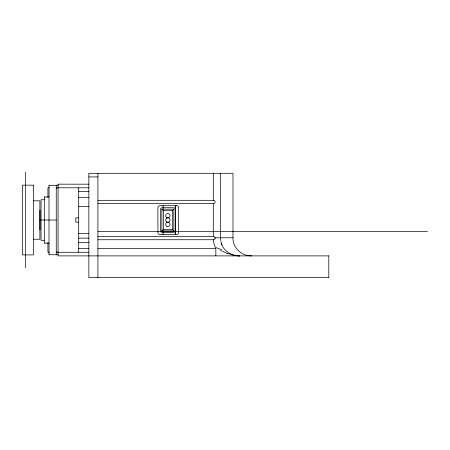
<?xml version="1.0" encoding="UTF-8"?>
<svg xmlns="http://www.w3.org/2000/svg" width="450" height="450" viewBox="0 0 450 450"><rect width="100%" height="100%" fill="white"/><g stroke="black" fill="none" stroke-linecap="round" stroke-linejoin="round"><path stroke-width="0.67" d="M173.846 230.901L172.322 229.376L172.322 210.69L173.846 209.166L161.893 209.166L161.893 230.901L173.846 230.901L173.846 209.166M161.893 230.901L163.417 229.376L163.417 210.69L161.893 209.166M39.954 229.877L39.954 210.189M49.011 185.338L58.067 185.259M88.853 176.929L97.909 176.929M58.067 184.174L88.853 184.174M49.314 187.796L47.925 187.796L47.925 197.629M58.067 187.796L88.853 187.796M56.256 187.976L58.067 187.976M78.711 191.419L88.853 191.419M44.303 196.914L49.011 196.914M78.711 197.393L88.853 197.393M44.303 199.749L41.046 199.749L41.046 240.3L44.303 240.317M97.909 200.317L213.289 200.317A1.716 1.654 0 0 1 215.128 201.78A1.716 1.654 0 0 1 213.638 203.591M33.367 200.818L39.887 200.818L39.887 239.248L33.367 239.248M97.909 203.524L213.289 203.524L213.289 236.542L97.909 236.542M78.711 206.449L88.853 206.449M163.417 210.69L172.322 210.69M78.711 217.862L75.814 217.862L75.814 222.204L78.711 222.204M39.954 219.988L56.256 220.033M163.417 229.376L172.322 229.376M97.993 231.621L427.5 231.621M78.711 233.618L88.853 233.618M251.775 255.887C241.892 256.326 232.627 247.809 232.982 237.78L215.016 237.78A1.564 1.508 89.3 0 1 215.055 238.14M78.711 238.14L88.853 238.14M97.909 239.743L213.368 239.743M78.711 242.668L88.853 242.668M44.303 243.146L49.011 243.146M78.711 248.648L88.853 248.648M97.909 248.648L215.837 248.648L215.837 255.887M56.256 252.09L58.067 252.09M49.314 252.27L47.925 252.27L47.925 242.432M58.067 252.27L88.853 252.27M49.011 254.728L58.067 254.801M328.888 255.887L58.067 255.893L58.067 184.185M328.888 277.622L88.853 277.622L88.853 173.306L232.982 173.306L232.982 237.78M227.649 253.519L220.596 250.487M220.894 241.335L221.996 244.744M220.494 240.491L220.275 173.306M328.809 255.887L328.809 277.622M213.289 173.306L213.289 200.317M175.539 205.318L175.539 234.748M175.292 205.318L175.292 234.748M163.108 205.318L163.108 209.52M163.108 230.546L163.108 234.748M97.909 173.306L97.909 277.622M78.711 187.796L78.711 252.27M56.256 185.259L56.256 254.801M49.011 185.259L49.011 254.801M44.303 196.869L44.303 243.197M25.47 172.378L25.47 267.688M175.292 230.535A1.811 1.811 0 0 1 173.481 232.346L162.253 232.346A1.811 1.811 0 0 1 160.442 230.535L160.442 209.531A1.811 1.811 0 0 1 162.253 207.72L173.481 207.72A1.811 1.811 0 0 1 175.292 209.531M239.782 255.803A20.424 20.267 69.2 0 1 226.035 250.751A17.691 17.606 85.5 0 1 221.153 243.129M239.777 256.056A38.7 36.681 -88.1 0 1 227.722 253.339M215.848 248.642A24.671 24.671 0 0 1 213.356 239.743M216.292 247.68A21.324 8.674 17.3 0 1 221.642 249.829M215.162 238.151A1.727 1.659 0 0 1 213.368 239.698M213.294 236.604A1.778 1.71 0 0 1 215.061 237.763M33.367 185.169L22.5 185.169L22.5 254.897L33.367 254.897L33.367 185.169M176.822 205.701L159.711 205.701A1.811 1.811 0 0 0 157.899 207.512L157.899 232.639A1.811 1.811 0 0 0 159.711 234.45L176.822 234.45A1.811 1.811 0 0 0 178.633 232.639L178.633 207.512A1.811 1.811 0 0 0 176.822 205.701M166.714 217.524A2.171 2.171 0 0 0 170.038 215.764A2.171 2.171 0 0 0 166.849 213.767A2.171 2.171 0 0 0 166.714 217.524M166.714 221.873A2.171 2.171 0 0 0 170.038 220.112A2.171 2.171 0 0 0 166.849 218.109A2.171 2.171 0 0 0 166.714 221.873M166.714 226.221A2.171 2.171 0 0 0 170.038 224.46A2.171 2.171 0 0 0 166.849 222.458A2.171 2.171 0 0 0 166.714 226.221"/></g></svg>
